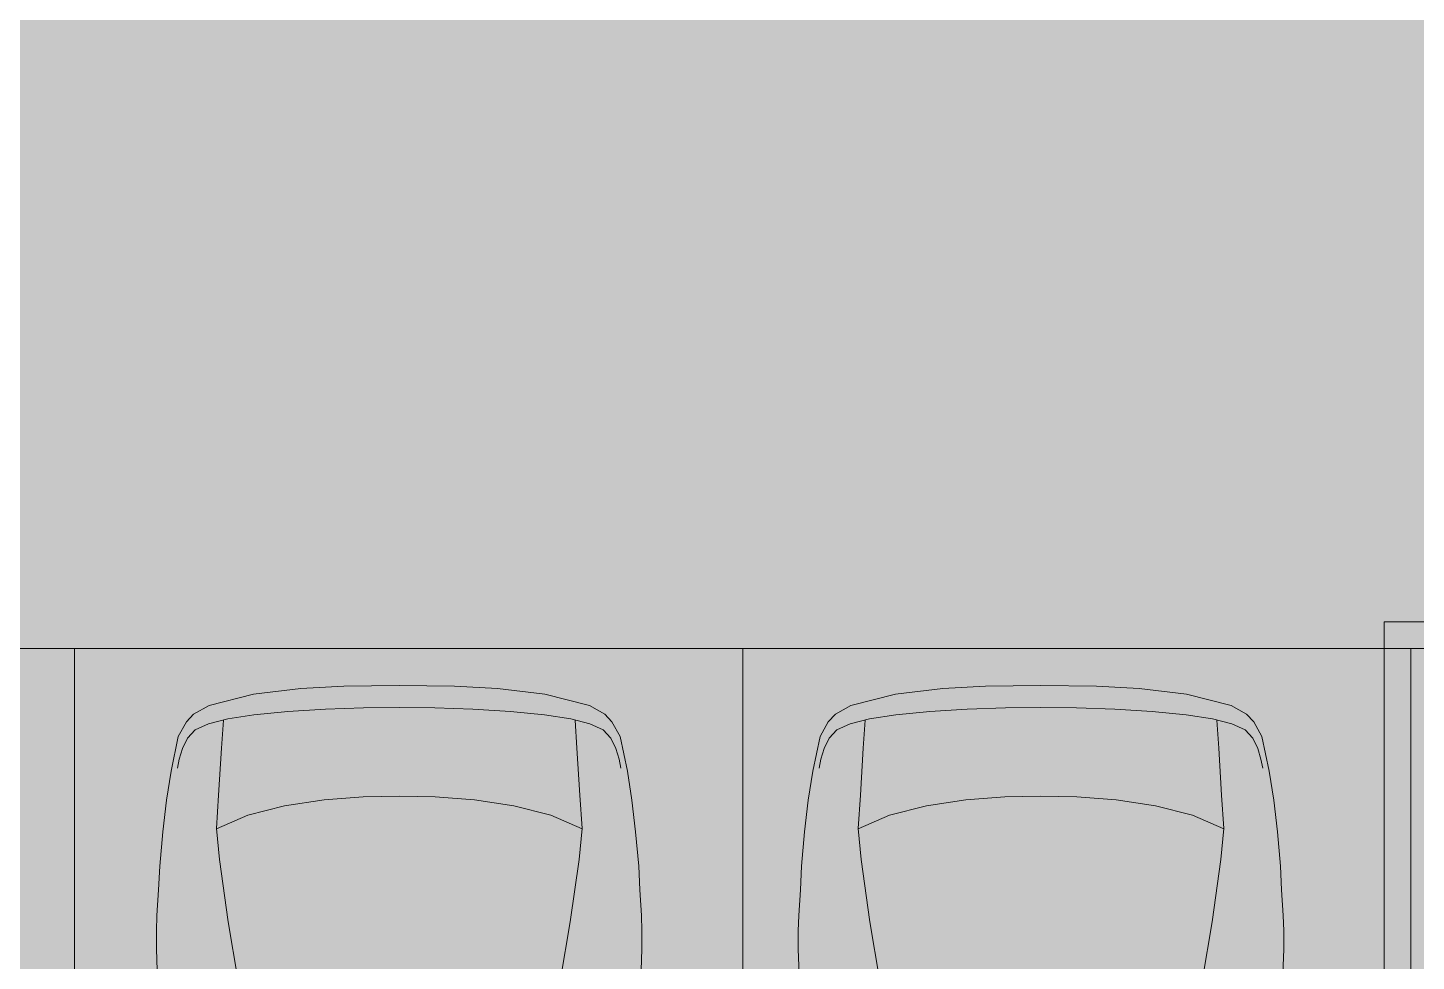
# Model space of a CAD drawing. Header units: millimetres. Extents: x 132836 to 1862386, y -330276 to -143438.
# Drawn here: x 464062 to 469257, y -266857 to -263365 of the extents above; entities that cross this region are included whole.
import ezdxf

# ---------------------------------------------------------------- set-up
doc = ezdxf.new("R2010")
doc.units = ezdxf.units.MM
doc.header["$MEASUREMENT"] = 0
for name, color, linetype in [('Extérieur - Environnement', 7, 'Continuous'), ('Sols_ Dalles', 7, 'Continuous'), ('Structure - Murs extérieurs', 7, 'Continuous')]:
    doc.layers.add(name, color=color, linetype=linetype)

msp = doc.modelspace()

# ---------------------------------------------------------------- hatches: boundary and pattern name
at = {"linetype": 'Continuous', "lineweight": 0, "true_color": 0x6f6f6f}
h = msp.add_hatch(color=8, dxfattribs=at)
h.paths.add_polyline_path([(360547.961, -295062.571), (487920.34, -293826.868), (487920.34, -270902.734), (487462.568, -270902.734), (472913.119, -271040.575), (472913.119, -163437.635), (371855.719, -163437.635), (371855.719, -271040.575), (371882.482, -271040.57), (371882.665, -272000.514, -0.40942736), (367883.201, -275935.042), (360547.961, -275935.042)])
h.paths.add_polyline_path([(377135.103, -260639.953), (373845.103, -260639.953), (373845.103, -248364.953), (373845.103, -243089.974), (373845.103, -242189.974), (377135.103, -242189.974)], flags=0)
h.paths.add_polyline_path([(380202.952, -171995.57), (431505.799, -171995.57), (464309.564, -171995.57), (464309.564, -262465.571), (462925.553, -262565.571), (438593.575, -262550.571), (437925.553, -262550.571), (436549.587, -262550.571), (436549.587, -189810.571), (412055.061, -189810.571), (412055.061, -201780.57), (412055.061, -204495.57), (415454.069, -204495.57), (415454.069, -208495.57), (415454.069, -218295.57), (405655.061, -218295.57), (405655.061, -222495.57), (415474.561, -222495.57), (415474.561, -260810.571), (380202.952, -260810.571), (380202.952, -230015.57), (380202.952, -193810.571)], flags=0)
h.paths.add_polyline_path([(381436.562, -269433.913, -0.09031866), (381558.292, -268727.623, -0.20144873), (382612.158, -267592.74, -0.10421145), (383417.525, -267415.055), (384017.498, -267409.371, -0.10404461), (384824.873, -267571.244, -0.23825546), (385983.776, -268953.318, -0.05518862), (386036.355, -269390.334), (386038.45, -269611.438), (386050.565, -270890.267), (385792.102, -271892.761, -0.26794919), (384069.602, -272909.124), (383469.629, -272914.808, -0.19371746), (382078.771, -272370.185, -0.07056876), (381728.183, -271931.262, -0.1316525), (381450.772, -270933.845)], flags=0)
h.paths.add_polyline_path([(394027.271, -275599.002, -0.4157911), (392016.505, -273599.031), (392016.505, -273452.052), (392030.007, -267377.824, -0.3805567), (394016.505, -265609.826), (394094.233, -265609.826), (394094.233, -270609.826), (409094.233, -270609.826), (409094.233, -265609.826), (414055.71, -265609.826, -0.41421356), (415555.71, -267109.826), (415555.71, -273660.699, -0.34550161), (413836.804, -275433.432)], flags=0)
h.paths.add_polyline_path([(424209.612, -271504.083, -0.13447393), (423930.467, -270484.937), (423930.467, -268984.937, -0.41421356), (425930.467, -266984.937), (426530.467, -266984.937, -0.41421356), (428530.467, -268984.937), (428530.467, -270484.937, -0.12882035), (428273.55, -271465.581, -0.27093629), (426530.467, -272484.937), (425930.467, -272484.937, -0.26498)], flags=0)
h.paths.add_polyline_path([(436562.206, -273329.325), (436569.468, -267730.336, -0.09856151), (436800.237, -266943.721), (436817.2, -266951.545, -0.258849), (438654.998, -265605.827), (438652.661, -265587.294), (439337.088, -265587.294), (439337.088, -265687.294), (439337.088, -270687.294), (469237.088, -270687.294), (469237.088, -265687.294), (470907.523, -265687.294), (472885.813, -265687.294), (472885.813, -267687.294), (472885.813, -271062.255, 0.00134576), (472885.842, -271073.021), (472896.728, -273095.233, -0.41421356), (470907.523, -275105.97), (462184.053, -275105.97, -0.00518896), (462130.957, -275116.103), (454147.511, -275196.191), (438770.531, -275253.24, -0.38655333), (436572.608, -273475.385, -0.02518922)], flags=0)
at = {"linetype": 'Continuous', "lineweight": 0, "true_color": 0xa7a7a7}
msp.add_hatch(color=253, dxfattribs=at).paths.add_polyline_path([(456079.368, -266301.745, 1), (466079.368, -266301.745, 1)])
at = {"layer": 'Sols_ Dalles', "linetype": 'Continuous', "lineweight": 0, "true_color": 0x2e271c}
msp.add_hatch(color=250, dxfattribs=at).paths.add_polyline_path([(436660.829, -273253.269, 0.4157911), (438671.595, -275253.24), (470808.586, -275105.97, 0.41421356), (472797.791, -273095.233), (472786.905, -271073.021, -0.00134576), (472786.876, -271062.255), (472786.876, -267687.294), (472786.876, -265687.294), (469237.088, -265687.294), (469237.088, -270787.292), (469237.248, -271092.129), (469248.134, -273114.341), (439237.088, -273253.269), (439237.088, -270687.294), (439237.088, -265687.294), (438660.829, -265687.294, 0.25884891), (436813.282, -267154.752, 0.09856162), (436660.829, -267920.633)])

# ---------------------------------------------------------------- linework, layer by layer
at = {"color": 9, "linetype": 'Continuous', "lineweight": 5}
msp.add_lwpolyline([(436572.608, -273475.385, 0.38655333), (438770.531, -275253.24), (454147.511, -275196.191), (462130.957, -275116.103, 0.00518896), (462184.053, -275105.97), (470907.523, -275105.97, 0.41421356), (472896.728, -273095.233), (472885.842, -271073.021, -0.00134576), (472885.813, -271062.255), (472885.813, -267687.294), (472885.813, -265687.294), (470907.523, -265687.294), (469237.088, -265687.294), (469237.088, -270687.294), (439337.088, -270687.294), (439337.088, -265687.294), (439337.088, -265587.294), (438652.661, -265587.294), (438654.998, -265605.827, 0.258849), (436817.2, -266951.545), (436800.237, -266943.721, 0.09856151), (436569.468, -267730.336), (436562.206, -273329.325, 0.02518922)], format="xyb", close=True, dxfattribs=at)
at = {"color": 255, "linetype": 'Continuous', "lineweight": 5, "flags": 128}
for points in [[(464237.088, -265687.294), (461737.088, -265687.294)], [(464237.088, -265687.294), (464237.088, -270687.294)], [(466737.088, -265687.294), (464237.088, -265687.294)], [(464237.088, -270687.294), (464237.088, -265687.294)], [(466737.088, -265687.294), (466737.088, -270687.294)], [(469237.088, -265687.294), (466737.088, -265687.294)], [(466737.088, -270687.294), (466737.088, -265687.294)], [(469237.088, -270687.294), (469237.088, -265687.294)]]:
    msp.add_lwpolyline(points, dxfattribs=at)
at = {"color": 253, "linetype": 'Continuous', "lineweight": 5, "true_color": 0x9f9f9f, "flags": 128}
msp.add_lwpolyline([(469237.088, -265687.294), (469237.088, -271062.255)], dxfattribs=at)
at = {"layer": 'Extérieur - Environnement', "color": 7, "linetype": 'Continuous', "lineweight": 13}
for p, q in [((464907.396, -265858.076), (464740.372, -265900.703)), ((464740.372, -265900.703), (464907.396, -265858.076)), ((465084.336, -265837.164), (464907.396, -265858.076)), ((464907.396, -265858.076), (465084.336, -265837.164)), ((465244.465, -265828.356), (465084.336, -265837.164)), ((465084.336, -265837.164), (465244.465, -265828.356)), ((465451.908, -265825.764), (465244.465, -265828.356)), ((465244.465, -265828.356), (465451.908, -265825.764)), ((465659.351, -265828.356), (465451.908, -265825.764)), ((465659.351, -265828.356), (465451.908, -265825.764)), ((465819.48, -265837.164), (465659.351, -265828.356)), ((465819.48, -265837.164), (465659.351, -265828.356)), ((465996.42, -265858.076), (465819.48, -265837.164)), ((465996.42, -265858.076), (465819.48, -265837.164)), ((466163.444, -265900.703), (465996.42, -265858.076)), ((466163.444, -265900.703), (465996.42, -265858.076)), ((467308.459, -265858.076), (467141.435, -265900.703)), ((467141.435, -265900.703), (467308.459, -265858.076)), ((467485.399, -265837.164), (467308.459, -265858.076)), ((467308.459, -265858.076), (467485.399, -265837.164)), ((467645.528, -265828.356), (467485.399, -265837.164)), ((467485.399, -265837.164), (467645.528, -265828.356)), ((467852.971, -265825.764), (467645.528, -265828.356)), ((467645.528, -265828.356), (467852.971, -265825.764)), ((468060.414, -265828.356), (467852.971, -265825.764)), ((468060.414, -265828.356), (467852.971, -265825.764)), ((468220.543, -265837.164), (468060.414, -265828.356)), ((468220.543, -265837.164), (468060.414, -265828.356)), ((468397.483, -265858.076), (468220.543, -265837.164)), ((468397.483, -265858.076), (468220.543, -265837.164)), ((468564.507, -265900.703), (468397.483, -265858.076)), ((468564.507, -265900.703), (468397.483, -265858.076)), ((464740.372, -265900.703), (464682.776, -265932.912)), ((464682.776, -265932.912), (464740.372, -265900.703)), ((465176.232, -265914.145), (465318.781, -265909.477)), ((465318.781, -265909.477), (465451.908, -265908.163)), ((465585.035, -265909.477), (465451.908, -265908.163)), ((465727.584, -265914.145), (465585.035, -265909.477)), ((466221.04, -265932.912), (466163.444, -265900.703)), ((466221.04, -265932.912), (466163.444, -265900.703)), ((467141.435, -265900.703), (467083.839, -265932.912)), ((467083.839, -265932.912), (467141.435, -265900.703)), ((467577.295, -265914.145), (467719.844, -265909.477)), ((467719.844, -265909.477), (467852.971, -265908.163)), ((467986.098, -265909.477), (467852.971, -265908.163)), ((468128.647, -265914.145), (467986.098, -265909.477)), ((468622.103, -265932.912), (468564.507, -265900.703)), ((468622.103, -265932.912), (468564.507, -265900.703)), ((464655.914, -265961.821), (464625.263, -266016.54)), ((464625.263, -266016.54), (464655.914, -265961.821)), ((464682.776, -265932.912), (464655.914, -265961.821)), ((464655.914, -265961.821), (464682.776, -265932.912)), ((464810.146, -265950.545), (464738.222, -265969.4)), ((464794.181, -265954.731), (464787.049, -266059.811)), ((464810.146, -265950.545), (464908.463, -265935.102)), ((464908.445, -265935.105), (465035.673, -265922.562)), ((465035.673, -265922.562), (465176.232, -265914.145)), ((465868.143, -265922.562), (465727.584, -265914.145)), ((465995.371, -265935.105), (465868.143, -265922.562)), ((466093.67, -265950.545), (465995.353, -265935.102)), ((466093.67, -265950.545), (466165.594, -265969.4)), ((466109.635, -265954.731), (466116.767, -266059.811)), ((466247.902, -265961.821), (466221.04, -265932.912)), ((466247.902, -265961.821), (466221.04, -265932.912)), ((466278.553, -266016.54), (466247.902, -265961.821)), ((466278.553, -266016.54), (466247.902, -265961.821)), ((467056.977, -265961.821), (467026.326, -266016.54)), ((467026.326, -266016.54), (467056.977, -265961.821)), ((467083.839, -265932.912), (467056.977, -265961.821)), ((467056.977, -265961.821), (467083.839, -265932.912)), ((467211.209, -265950.545), (467139.285, -265969.4)), ((467195.244, -265954.731), (467188.112, -266059.811)), ((467211.209, -265950.545), (467309.526, -265935.102)), ((467309.508, -265935.105), (467436.736, -265922.562)), ((467436.736, -265922.562), (467577.295, -265914.145)), ((468269.206, -265922.562), (468128.647, -265914.145)), ((468396.434, -265935.105), (468269.206, -265922.562)), ((468494.733, -265950.545), (468396.416, -265935.102)), ((468494.733, -265950.545), (468566.657, -265969.4)), ((468510.699, -265954.731), (468517.83, -266059.811)), ((468648.965, -265961.821), (468622.103, -265932.912)), ((468648.965, -265961.821), (468622.103, -265932.912)), ((468679.616, -266016.54), (468648.965, -265961.821)), ((468679.616, -266016.54), (468648.965, -265961.821)), ((464625.263, -266016.54), (464598.367, -266145.59)), ((464598.367, -266145.59), (464625.263, -266016.54)), ((464659.923, -266022.127), (464688.544, -265991.939)), ((464688.544, -265991.939), (464738.222, -265969.4)), ((466215.272, -265991.939), (466165.594, -265969.4)), ((466243.893, -266022.127), (466215.272, -265991.939)), ((466305.449, -266145.59), (466278.553, -266016.54)), ((466305.449, -266145.59), (466278.553, -266016.54)), ((467026.326, -266016.54), (466999.431, -266145.59)), ((466999.431, -266145.59), (467026.326, -266016.54)), ((467060.987, -266022.127), (467089.607, -265991.939)), ((467089.607, -265991.939), (467139.285, -265969.4)), ((468616.335, -265991.939), (468566.657, -265969.4)), ((468644.956, -266022.127), (468616.335, -265991.939)), ((468706.512, -266145.59), (468679.616, -266016.54)), ((468706.512, -266145.59), (468679.616, -266016.54)), ((464628.781, -266101.535), (464641.061, -266060.723)), ((464641.061, -266060.723), (464659.923, -266022.127)), ((464787.049, -266059.811), (464776.153, -266235.469)), ((466116.767, -266059.811), (466127.663, -266235.469)), ((466262.755, -266060.723), (466243.893, -266022.127)), ((466275.036, -266101.535), (466262.755, -266060.723)), ((467029.844, -266101.535), (467042.124, -266060.723)), ((467042.124, -266060.723), (467060.987, -266022.127)), ((467188.112, -266059.811), (467177.216, -266235.469)), ((468517.83, -266059.811), (468528.726, -266235.469)), ((468663.819, -266060.723), (468644.956, -266022.127)), ((468676.099, -266101.535), (468663.819, -266060.723)), ((464622.383, -266135.297), (464628.781, -266101.535)), ((466281.433, -266135.297), (466275.036, -266101.535)), ((467023.447, -266135.297), (467029.844, -266101.535)), ((468682.496, -266135.297), (468676.099, -266101.535)), ((464598.367, -266145.59), (464581.073, -266254.371)), ((464598.367, -266145.59), (464581.073, -266254.371)), ((466322.743, -266254.371), (466305.449, -266145.59)), ((466305.449, -266145.59), (466322.743, -266254.371)), ((466999.431, -266145.59), (466982.136, -266254.371)), ((466999.431, -266145.59), (466982.136, -266254.371)), ((468723.806, -266254.371), (468706.512, -266145.59)), ((468706.512, -266145.59), (468723.806, -266254.371)), ((464581.075, -266254.36), (464567.251, -266372.439)), ((464581.075, -266254.36), (464567.251, -266372.439)), ((464581.073, -266254.371), (464581.075, -266254.36)), ((464776.153, -266235.469), (464767.862, -266361.049)), ((465023.07, -266275.57), (464885.25, -266310.612)), ((465170.626, -266253.728), (465023.07, -266275.57)), ((465317.155, -266242.406), (465170.626, -266253.728)), ((465451.908, -266238.96), (465317.155, -266242.406)), ((465451.908, -266238.96), (465586.661, -266242.406)), ((465586.661, -266242.406), (465733.19, -266253.728)), ((465733.19, -266253.728), (465880.746, -266275.57)), ((465880.746, -266275.57), (466018.566, -266310.612)), ((466127.663, -266235.469), (466135.954, -266361.049)), ((466322.742, -266254.36), (466336.565, -266372.439)), ((466336.565, -266372.439), (466322.743, -266254.371)), ((466982.138, -266254.36), (466968.314, -266372.439)), ((466982.138, -266254.36), (466968.314, -266372.439)), ((466982.136, -266254.371), (466982.138, -266254.36)), ((467177.216, -266235.469), (467168.925, -266361.049)), ((467424.133, -266275.57), (467286.313, -266310.612)), ((467571.689, -266253.728), (467424.133, -266275.57)), ((467718.218, -266242.406), (467571.689, -266253.728)), ((467852.971, -266238.96), (467718.218, -266242.406)), ((467852.971, -266238.96), (467987.724, -266242.406)), ((467987.724, -266242.406), (468134.253, -266253.728)), ((468134.253, -266253.728), (468281.809, -266275.57)), ((468281.809, -266275.57), (468419.629, -266310.612)), ((468528.726, -266235.469), (468537.017, -266361.049)), ((468723.805, -266254.36), (468737.628, -266372.439)), ((468737.628, -266372.439), (468723.806, -266254.371)), ((464885.25, -266310.612), (464767.93, -266361.74)), ((466018.566, -266310.612), (466135.887, -266361.74)), ((467286.313, -266310.612), (467168.993, -266361.74)), ((468419.629, -266310.612), (468536.95, -266361.74)), ((464567.251, -266372.439), (464555.728, -266500.926)), ((464555.728, -266500.926), (464567.251, -266372.439)), ((464767.862, -266361.049), (464779.203, -266476.985)), ((466135.954, -266361.049), (466124.614, -266476.985)), ((466348.088, -266500.926), (466336.565, -266372.439)), ((466348.088, -266500.926), (466336.565, -266372.439)), ((466968.314, -266372.439), (466956.792, -266500.926)), ((466956.792, -266500.926), (466968.314, -266372.439)), ((467168.925, -266361.049), (467180.266, -266476.985)), ((468537.017, -266361.049), (468525.677, -266476.985)), ((468749.151, -266500.926), (468737.628, -266372.439)), ((468749.151, -266500.926), (468737.628, -266372.439)), ((464779.203, -266476.985), (464812.002, -266709.08)), ((466124.614, -266476.985), (466091.814, -266709.08)), ((467180.266, -266476.985), (467213.065, -266709.08)), ((468525.677, -266476.985), (468492.877, -266709.08)), ((464555.728, -266500.926), (464551.932, -266589.935)), ((464551.932, -266589.935), (464555.728, -266500.926)), ((466351.884, -266589.935), (466348.088, -266500.926)), ((466351.884, -266589.935), (466348.088, -266500.926)), ((466956.792, -266500.926), (466952.996, -266589.935)), ((466952.996, -266589.935), (466956.792, -266500.926)), ((468752.947, -266589.935), (468749.151, -266500.926)), ((468752.947, -266589.935), (468749.151, -266500.926)), ((464551.932, -266589.935), (464545.508, -266685.688)), ((464545.508, -266685.688), (464551.932, -266589.935)), ((466358.309, -266685.688), (466351.884, -266589.935)), ((466358.309, -266685.688), (466351.884, -266589.935)), ((466952.996, -266589.935), (466946.571, -266685.688)), ((466946.571, -266685.688), (466952.996, -266589.935)), ((468759.372, -266685.688), (468752.947, -266589.935)), ((468759.372, -266685.688), (468752.947, -266589.935)), ((464545.508, -266685.688), (464543.743, -266743.57)), ((464543.743, -266743.57), (464545.508, -266685.688)), ((466360.073, -266743.57), (466358.309, -266685.688)), ((466360.073, -266743.57), (466358.309, -266685.688)), ((466946.571, -266685.688), (466944.806, -266743.57)), ((466944.806, -266743.57), (466946.571, -266685.688)), ((468761.136, -266743.57), (468759.372, -266685.688)), ((468761.136, -266743.57), (468759.372, -266685.688)), ((464543.743, -266743.57), (464543.698, -266812.144)), ((464543.743, -266743.57), (464543.698, -266812.144)), ((464812.002, -266709.08), (464848.174, -266924.692)), ((466091.814, -266709.08), (466055.642, -266924.692)), ((466360.118, -266812.144), (466360.073, -266743.57)), ((466360.073, -266743.57), (466360.118, -266812.144)), ((466944.806, -266743.57), (466944.761, -266812.144)), ((466944.806, -266743.57), (466944.761, -266812.144)), ((467213.065, -266709.08), (467249.237, -266924.692)), ((468492.877, -266709.08), (468456.705, -266924.692)), ((468761.181, -266812.144), (468761.136, -266743.57)), ((468761.136, -266743.57), (468761.181, -266812.144)), ((464543.698, -266812.144), (464550.959, -267015.116)), ((464550.959, -267015.116), (464543.698, -266812.144)), ((466352.857, -267015.116), (466360.118, -266812.144)), ((466352.857, -267015.116), (466360.118, -266812.144)), ((466944.761, -266812.144), (466952.023, -267015.116)), ((466952.023, -267015.116), (466944.761, -266812.144)), ((468753.92, -267015.116), (468761.181, -266812.144)), ((468753.92, -267015.116), (468761.181, -266812.144))]:
    msp.add_line(p, q, dxfattribs=at)
at = {"layer": 'Sols_ Dalles', "color": 7, "linetype": 'Continuous', "lineweight": 5, "flags": 128}
msp.add_lwpolyline([(436660.829, -273253.269, 0.4157911), (438671.595, -275253.24), (470808.586, -275105.97, 0.41421356), (472797.791, -273095.233), (472786.905, -271073.021, -0.00134576), (472786.876, -271062.255), (472786.876, -267687.294), (472786.876, -265687.294), (469237.088, -265687.294), (469237.088, -270787.292), (469237.248, -271092.129), (469248.134, -273114.341), (439237.088, -273253.269), (439237.088, -270687.294), (439237.088, -265687.294), (438660.829, -265687.294, 0.25884891), (436813.282, -267154.752, 0.09856162), (436660.829, -267920.633)], format="xyb", close=True, dxfattribs=at)
at = {"layer": 'Sols_ Dalles', "color": 250, "linetype": 'Continuous', "lineweight": 5, "true_color": 0x1f1f1f}
msp.add_lwpolyline([(436660.829, -273253.269, 0.4157911), (438671.595, -275253.24), (470808.586, -275105.97, 0.41421356), (472797.791, -273095.233), (472786.905, -271073.021, -0.00134576), (472786.876, -271062.255), (472786.876, -267687.294), (472786.876, -265687.294), (469237.088, -265687.294), (469237.088, -270787.292), (469237.248, -271092.129), (469248.134, -273114.341), (439237.088, -273253.269), (439237.088, -270687.294), (439237.088, -265687.294), (438660.829, -265687.294, 0.25884891), (436813.282, -267154.752, 0.09856162), (436660.829, -267920.633)], format="xyb", close=True, dxfattribs=at)
at = {"layer": 'Structure - Murs extérieurs', "color": 7, "linetype": 'Continuous', "lineweight": 5, "flags": 128}
msp.add_lwpolyline([(439337.088, -270787.292), (469137.088, -270787.292), (469237.088, -270787.292), (469237.088, -270687.292), (469237.088, -265687.294), (472786.876, -265687.294), (472786.876, -265587.294), (469237.088, -265587.294), (469137.088, -265587.294), (469137.088, -265687.294), (469137.088, -270687.292), (439337.088, -270687.292)], dxfattribs=at)
at = {"layer": 'Structure - Murs extérieurs', "color": 7, "linetype": 'Continuous', "lineweight": 5}
for points in [[(469137.088, -265587.294), (469137.088, -265687.294)], [(472786.876, -265587.294), (469137.088, -265587.294)], [(469137.088, -265687.294), (469137.088, -270687.292)], [(469237.088, -265687.294), (472786.876, -265687.294)], [(469237.088, -270687.292), (469237.088, -265687.294)]]:
    msp.add_lwpolyline(points, dxfattribs=at)

doc.saveas('drawing.dxf')
